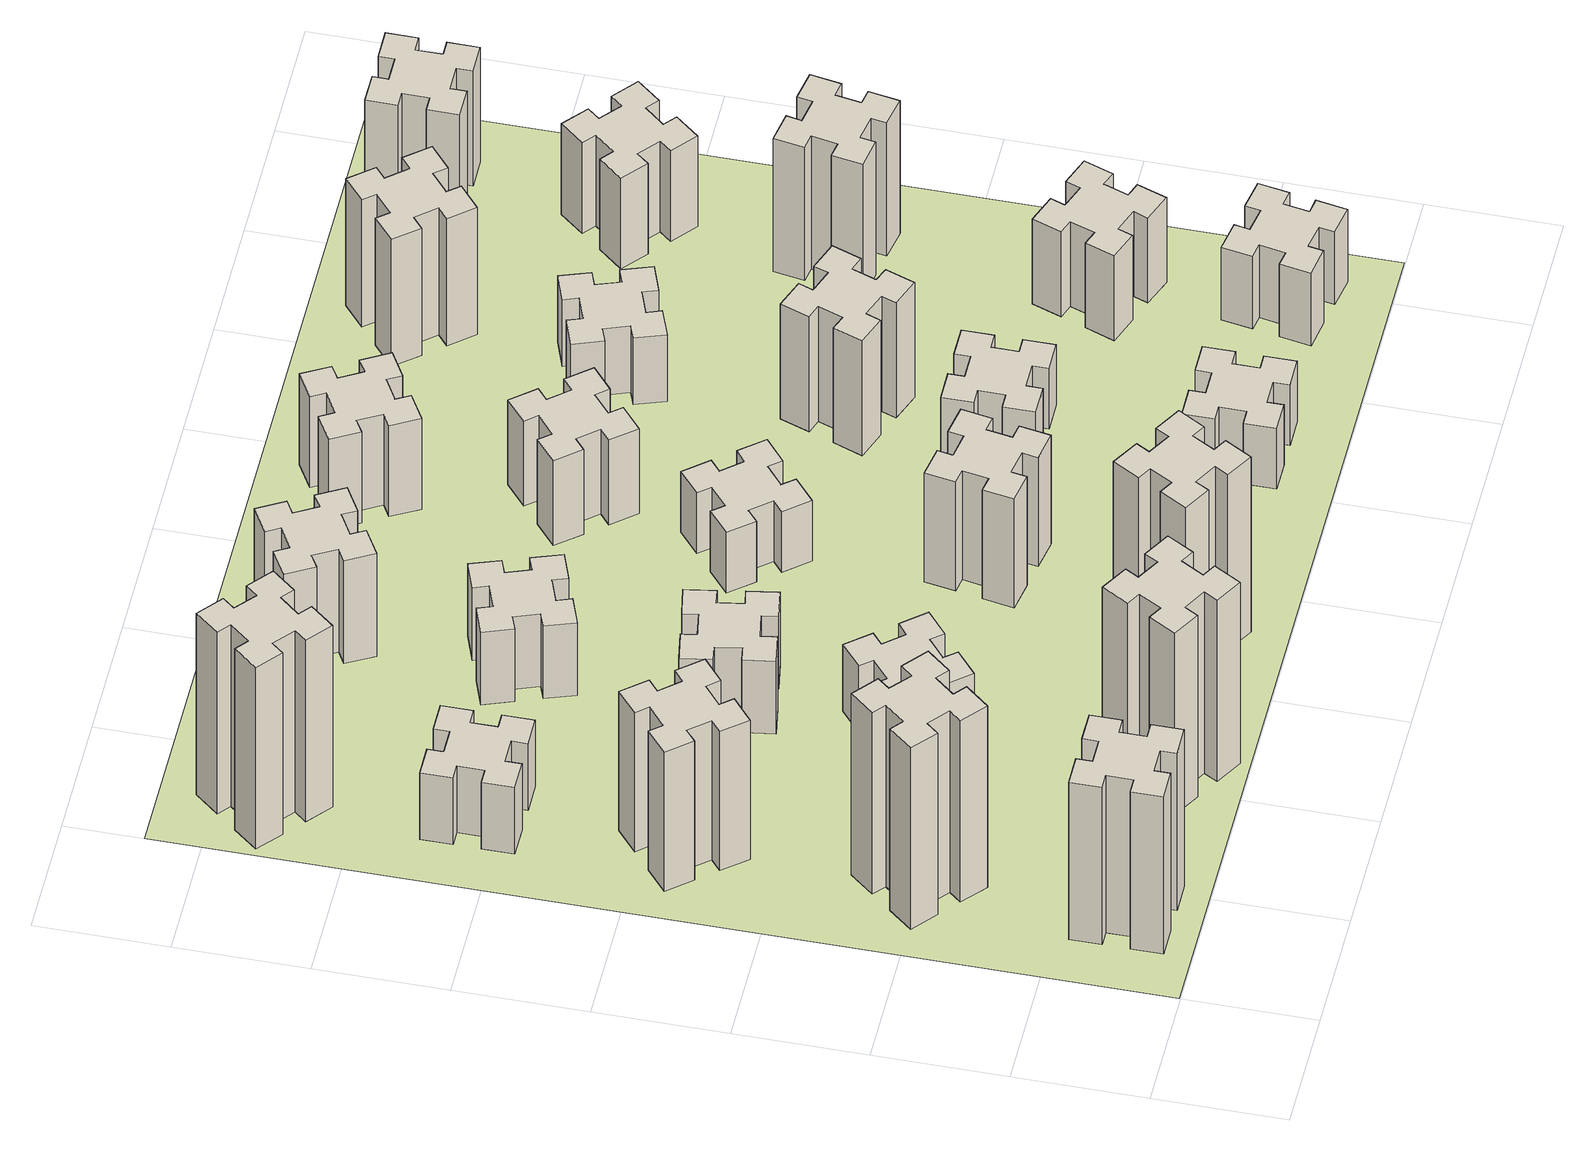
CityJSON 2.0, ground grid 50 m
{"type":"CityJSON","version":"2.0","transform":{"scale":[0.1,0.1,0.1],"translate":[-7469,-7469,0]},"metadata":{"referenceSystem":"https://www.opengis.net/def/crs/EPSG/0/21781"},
"CityObjects":{
"building1":{"type":"Building","attributes":{"class":"1000","function":"1000","usage":"1000","yearOfConstruction":2016,"roofType":"1000","measuredHeight":78,"storeysAboveGround":30,"storeysBelowGround":0},"geometry":[{"type":"Solid","lod":"1","boundaries":[[[[0,1,2,3,4,5,6,7,8,9,10,11,12,13,14,15,16,17,18,19]],[[17,16,20,21]],[[16,15,22,20]],[[15,14,23,22]],[[14,13,24,23]],[[13,12,25,24]],[[12,11,26,25]],[[11,10,27,26]],[[10,9,28,27]],[[9,8,29,28]],[[8,7,30,29]],[[7,6,31,30]],[[6,5,32,31]],[[5,4,33,32]],[[4,3,34,33]],[[3,2,35,34]],[[2,1,36,35]],[[1,0,37,36]],[[0,19,38,37]],[[19,18,39,38]],[[18,17,21,39]],[[24,25,26,27,28,29,30,31,32,33,34,35,36,37,38,39,21,20,22,23]]]]}]},
"building2":{"type":"Building","attributes":{"class":"1000","function":"1000","usage":"1000","yearOfConstruction":2016,"roofType":"1000","measuredHeight":90,"storeysAboveGround":30,"storeysBelowGround":0},"geometry":[{"type":"Solid","lod":"1","boundaries":[[[[40,41,42,43,44,45,46,47,48,49,50,51,52,53,54,55,56,57,58,59]],[[57,56,60,61]],[[56,55,62,60]],[[55,54,63,62]],[[54,53,64,63]],[[53,52,65,64]],[[52,51,66,65]],[[51,50,67,66]],[[50,49,68,67]],[[49,48,69,68]],[[48,47,70,69]],[[47,46,71,70]],[[46,45,72,71]],[[45,44,73,72]],[[44,43,74,73]],[[43,42,75,74]],[[42,41,76,75]],[[41,40,77,76]],[[40,59,78,77]],[[59,58,79,78]],[[58,57,61,79]],[[64,65,66,67,68,69,70,71,72,73,74,75,76,77,78,79,61,60,62,63]]]]}]},
"building3":{"type":"Building","attributes":{"class":"1000","function":"1000","usage":"1000","yearOfConstruction":2016,"roofType":"1000","measuredHeight":69,"storeysAboveGround":30,"storeysBelowGround":0},"geometry":[{"type":"Solid","lod":"1","boundaries":[[[[80,81,82,83,84,85,86,87,88,89,90,91,92,93,94,95,96,97,98,99]],[[97,96,100,101]],[[96,95,102,100]],[[95,94,103,102]],[[94,93,104,103]],[[93,92,105,104]],[[92,91,106,105]],[[91,90,107,106]],[[90,89,108,107]],[[89,88,109,108]],[[88,87,110,109]],[[87,86,111,110]],[[86,85,112,111]],[[85,84,113,112]],[[84,83,114,113]],[[83,82,115,114]],[[82,81,116,115]],[[81,80,117,116]],[[80,99,118,117]],[[99,98,119,118]],[[98,97,101,119]],[[104,105,106,107,108,109,110,111,112,113,114,115,116,117,118,119,101,100,102,103]]]]}]},
"building4":{"type":"Building","attributes":{"class":"1000","function":"1000","usage":"1000","yearOfConstruction":2016,"roofType":"1000","measuredHeight":33,"storeysAboveGround":30,"storeysBelowGround":0},"geometry":[{"type":"Solid","lod":"1","boundaries":[[[[120,121,122,123,124,125,126,127,128,129,130,131,132,133,134,135,136,137,138,139]],[[137,136,140,141]],[[136,135,142,140]],[[135,134,143,142]],[[134,133,144,143]],[[133,132,145,144]],[[132,131,146,145]],[[131,130,147,146]],[[130,129,148,147]],[[129,128,149,148]],[[128,127,150,149]],[[127,126,151,150]],[[126,125,152,151]],[[125,124,153,152]],[[124,123,154,153]],[[123,122,155,154]],[[122,121,156,155]],[[121,120,157,156]],[[120,139,158,157]],[[139,138,159,158]],[[138,137,141,159]],[[144,145,146,147,148,149,150,151,152,153,154,155,156,157,158,159,141,140,142,143]]]]}]},
"building5":{"type":"Building","attributes":{"class":"1000","function":"1000","usage":"1000","yearOfConstruction":2016,"roofType":"1000","measuredHeight":90,"storeysAboveGround":30,"storeysBelowGround":0},"geometry":[{"type":"Solid","lod":"1","boundaries":[[[[160,161,162,163,164,165,166,167,168,169,170,171,172,173,174,175,176,177,178,179]],[[177,176,180,181]],[[176,175,182,180]],[[175,174,183,182]],[[174,173,184,183]],[[173,172,185,184]],[[172,171,186,185]],[[171,170,187,186]],[[170,169,188,187]],[[169,168,189,188]],[[168,167,190,189]],[[167,166,191,190]],[[166,165,192,191]],[[165,164,193,192]],[[164,163,194,193]],[[163,162,195,194]],[[162,161,196,195]],[[161,160,197,196]],[[160,179,198,197]],[[179,178,199,198]],[[178,177,181,199]],[[184,185,186,187,188,189,190,191,192,193,194,195,196,197,198,199,181,180,182,183]]]]}]},
"building6":{"type":"Building","attributes":{"class":"1000","function":"1000","usage":"1000","yearOfConstruction":2016,"roofType":"1000","measuredHeight":90,"storeysAboveGround":30,"storeysBelowGround":0},"geometry":[{"type":"Solid","lod":"1","boundaries":[[[[200,201,202,203,204,205,206,207,208,209,210,211,212,213,214,215,216,217,218,219]],[[217,216,220,221]],[[216,215,222,220]],[[215,214,223,222]],[[214,213,224,223]],[[213,212,225,224]],[[212,211,226,225]],[[211,210,227,226]],[[210,209,228,227]],[[209,208,229,228]],[[208,207,230,229]],[[207,206,231,230]],[[206,205,232,231]],[[205,204,233,232]],[[204,203,234,233]],[[203,202,235,234]],[[202,201,236,235]],[[201,200,237,236]],[[200,219,238,237]],[[219,218,239,238]],[[218,217,221,239]],[[224,225,226,227,228,229,230,231,232,233,234,235,236,237,238,239,221,220,222,223]]]]}]},
"building7":{"type":"Building","attributes":{"class":"1000","function":"1000","usage":"1000","yearOfConstruction":2016,"roofType":"1000","measuredHeight":33,"storeysAboveGround":30,"storeysBelowGround":0},"geometry":[{"type":"Solid","lod":"1","boundaries":[[[[240,241,242,243,244,245,246,247,248,249,250,251,252,253,254,255,256,257,258,259]],[[257,256,260,261]],[[256,255,262,260]],[[255,254,263,262]],[[254,253,264,263]],[[253,252,265,264]],[[252,251,266,265]],[[251,250,267,266]],[[250,249,268,267]],[[249,248,269,268]],[[248,247,270,269]],[[247,246,271,270]],[[246,245,272,271]],[[245,244,273,272]],[[244,243,274,273]],[[243,242,275,274]],[[242,241,276,275]],[[241,240,277,276]],[[240,259,278,277]],[[259,258,279,278]],[[258,257,261,279]],[[264,265,266,267,268,269,270,271,272,273,274,275,276,277,278,279,261,260,262,263]]]]}]},
"building8":{"type":"Building","attributes":{"class":"1000","function":"1000","usage":"1000","yearOfConstruction":2016,"roofType":"1000","measuredHeight":36,"storeysAboveGround":30,"storeysBelowGround":0},"geometry":[{"type":"Solid","lod":"1","boundaries":[[[[280,281,282,283,284,285,286,287,288,289,290,291,292,293,294,295,296,297,298,299]],[[297,296,300,301]],[[296,295,302,300]],[[295,294,303,302]],[[294,293,304,303]],[[293,292,305,304]],[[292,291,306,305]],[[291,290,307,306]],[[290,289,308,307]],[[289,288,309,308]],[[288,287,310,309]],[[287,286,311,310]],[[286,285,312,311]],[[285,284,313,312]],[[284,283,314,313]],[[283,282,315,314]],[[282,281,316,315]],[[281,280,317,316]],[[280,299,318,317]],[[299,298,319,318]],[[298,297,301,319]],[[304,305,306,307,308,309,310,311,312,313,314,315,316,317,318,319,301,300,302,303]]]]}]},
"building9":{"type":"Building","attributes":{"class":"1000","function":"1000","usage":"1000","yearOfConstruction":2016,"roofType":"1000","measuredHeight":87,"storeysAboveGround":30,"storeysBelowGround":0},"geometry":[{"type":"Solid","lod":"1","boundaries":[[[[320,321,322,323,324,325,326,327,328,329,330,331,332,333,334,335,336,337,338,339]],[[337,336,340,341]],[[336,335,342,340]],[[335,334,343,342]],[[334,333,344,343]],[[333,332,345,344]],[[332,331,346,345]],[[331,330,347,346]],[[330,329,348,347]],[[329,328,349,348]],[[328,327,350,349]],[[327,326,351,350]],[[326,325,352,351]],[[325,324,353,352]],[[324,323,354,353]],[[323,322,355,354]],[[322,321,356,355]],[[321,320,357,356]],[[320,339,358,357]],[[339,338,359,358]],[[338,337,341,359]],[[344,345,346,347,348,349,350,351,352,353,354,355,356,357,358,359,341,340,342,343]]]]}]},
"building10":{"type":"Building","attributes":{"class":"1000","function":"1000","usage":"1000","yearOfConstruction":2016,"roofType":"1000","measuredHeight":36,"storeysAboveGround":30,"storeysBelowGround":0},"geometry":[{"type":"Solid","lod":"1","boundaries":[[[[360,361,362,363,364,365,366,367,368,369,370,371,372,373,374,375,376,377,378,379]],[[377,376,380,381]],[[376,375,382,380]],[[375,374,383,382]],[[374,373,384,383]],[[373,372,385,384]],[[372,371,386,385]],[[371,370,387,386]],[[370,369,388,387]],[[369,368,389,388]],[[368,367,390,389]],[[367,366,391,390]],[[366,365,392,391]],[[365,364,393,392]],[[364,363,394,393]],[[363,362,395,394]],[[362,361,396,395]],[[361,360,397,396]],[[360,379,398,397]],[[379,378,399,398]],[[378,377,381,399]],[[384,385,386,387,388,389,390,391,392,393,394,395,396,397,398,399,381,380,382,383]]]]}]},
"building11":{"type":"Building","attributes":{"class":"1000","function":"1000","usage":"1000","yearOfConstruction":2016,"roofType":"1000","measuredHeight":51,"storeysAboveGround":30,"storeysBelowGround":0},"geometry":[{"type":"Solid","lod":"1","boundaries":[[[[400,401,402,403,404,405,406,407,408,409,410,411,412,413,414,415,416,417,418,419]],[[417,416,420,421]],[[416,415,422,420]],[[415,414,423,422]],[[414,413,424,423]],[[413,412,425,424]],[[412,411,426,425]],[[411,410,427,426]],[[410,409,428,427]],[[409,408,429,428]],[[408,407,430,429]],[[407,406,431,430]],[[406,405,432,431]],[[405,404,433,432]],[[404,403,434,433]],[[403,402,435,434]],[[402,401,436,435]],[[401,400,437,436]],[[400,419,438,437]],[[419,418,439,438]],[[418,417,421,439]],[[424,425,426,427,428,429,430,431,432,433,434,435,436,437,438,439,421,420,422,423]]]]}]},
"building12":{"type":"Building","attributes":{"class":"1000","function":"1000","usage":"1000","yearOfConstruction":2016,"roofType":"1000","measuredHeight":54,"storeysAboveGround":30,"storeysBelowGround":0},"geometry":[{"type":"Solid","lod":"1","boundaries":[[[[440,441,442,443,444,445,446,447,448,449,450,451,452,453,454,455,456,457,458,459]],[[457,456,460,461]],[[456,455,462,460]],[[455,454,463,462]],[[454,453,464,463]],[[453,452,465,464]],[[452,451,466,465]],[[451,450,467,466]],[[450,449,468,467]],[[449,448,469,468]],[[448,447,470,469]],[[447,446,471,470]],[[446,445,472,471]],[[445,444,473,472]],[[444,443,474,473]],[[443,442,475,474]],[[442,441,476,475]],[[441,440,477,476]],[[440,459,478,477]],[[459,458,479,478]],[[458,457,461,479]],[[464,465,466,467,468,469,470,471,472,473,474,475,476,477,478,479,461,460,462,463]]]]}]},
"building13":{"type":"Building","attributes":{"class":"1000","function":"1000","usage":"1000","yearOfConstruction":2016,"roofType":"1000","measuredHeight":30,"storeysAboveGround":30,"storeysBelowGround":0},"geometry":[{"type":"Solid","lod":"1","boundaries":[[[[480,481,482,483,484,485,486,487,488,489,490,491,492,493,494,495,496,497,498,499]],[[497,496,500,501]],[[496,495,502,500]],[[495,494,503,502]],[[494,493,504,503]],[[493,492,505,504]],[[492,491,506,505]],[[491,490,507,506]],[[490,489,508,507]],[[489,488,509,508]],[[488,487,510,509]],[[487,486,511,510]],[[486,485,512,511]],[[485,484,513,512]],[[484,483,514,513]],[[483,482,515,514]],[[482,481,516,515]],[[481,480,517,516]],[[480,499,518,517]],[[499,498,519,518]],[[498,497,501,519]],[[504,505,506,507,508,509,510,511,512,513,514,515,516,517,518,519,501,500,502,503]]]]}]},
"building14":{"type":"Building","attributes":{"class":"1000","function":"1000","usage":"1000","yearOfConstruction":2016,"roofType":"1000","measuredHeight":42,"storeysAboveGround":30,"storeysBelowGround":0},"geometry":[{"type":"Solid","lod":"1","boundaries":[[[[520,521,522,523,524,525,526,527,528,529,530,531,532,533,534,535,536,537,538,539]],[[537,536,540,541]],[[536,535,542,540]],[[535,534,543,542]],[[534,533,544,543]],[[533,532,545,544]],[[532,531,546,545]],[[531,530,547,546]],[[530,529,548,547]],[[529,528,549,548]],[[528,527,550,549]],[[527,526,551,550]],[[526,525,552,551]],[[525,524,553,552]],[[524,523,554,553]],[[523,522,555,554]],[[522,521,556,555]],[[521,520,557,556]],[[520,539,558,557]],[[539,538,559,558]],[[538,537,541,559]],[[544,545,546,547,548,549,550,551,552,553,554,555,556,557,558,559,541,540,542,543]]]]}]},
"building15":{"type":"Building","attributes":{"class":"1000","function":"1000","usage":"1000","yearOfConstruction":2016,"roofType":"1000","measuredHeight":30,"storeysAboveGround":30,"storeysBelowGround":0},"geometry":[{"type":"Solid","lod":"1","boundaries":[[[[560,561,562,563,564,565,566,567,568,569,570,571,572,573,574,575,576,577,578,579]],[[577,576,580,581]],[[576,575,582,580]],[[575,574,583,582]],[[574,573,584,583]],[[573,572,585,584]],[[572,571,586,585]],[[571,570,587,586]],[[570,569,588,587]],[[569,568,589,588]],[[568,567,590,589]],[[567,566,591,590]],[[566,565,592,591]],[[565,564,593,592]],[[564,563,594,593]],[[563,562,595,594]],[[562,561,596,595]],[[561,560,597,596]],[[560,579,598,597]],[[579,578,599,598]],[[578,577,581,599]],[[584,585,586,587,588,589,590,591,592,593,594,595,596,597,598,599,581,580,582,583]]]]}]},
"building16":{"type":"Building","attributes":{"class":"1000","function":"1000","usage":"1000","yearOfConstruction":2016,"roofType":"1000","measuredHeight":45,"storeysAboveGround":30,"storeysBelowGround":0},"geometry":[{"type":"Solid","lod":"1","boundaries":[[[[600,601,602,603,604,605,606,607,608,609,610,611,612,613,614,615,616,617,618,619]],[[617,616,620,621]],[[616,615,622,620]],[[615,614,623,622]],[[614,613,624,623]],[[613,612,625,624]],[[612,611,626,625]],[[611,610,627,626]],[[610,609,628,627]],[[609,608,629,628]],[[608,607,630,629]],[[607,606,631,630]],[[606,605,632,631]],[[605,604,633,632]],[[604,603,634,633]],[[603,602,635,634]],[[602,601,636,635]],[[601,600,637,636]],[[600,619,638,637]],[[619,618,639,638]],[[618,617,621,639]],[[624,625,626,627,628,629,630,631,632,633,634,635,636,637,638,639,621,620,622,623]]]]}]},
"building17":{"type":"Building","attributes":{"class":"1000","function":"1000","usage":"1000","yearOfConstruction":2016,"roofType":"1000","measuredHeight":30,"storeysAboveGround":30,"storeysBelowGround":0},"geometry":[{"type":"Solid","lod":"1","boundaries":[[[[640,641,642,643,644,645,646,647,648,649,650,651,652,653,654,655,656,657,658,659]],[[657,656,660,661]],[[656,655,662,660]],[[655,654,663,662]],[[654,653,664,663]],[[653,652,665,664]],[[652,651,666,665]],[[651,650,667,666]],[[650,649,668,667]],[[649,648,669,668]],[[648,647,670,669]],[[647,646,671,670]],[[646,645,672,671]],[[645,644,673,672]],[[644,643,674,673]],[[643,642,675,674]],[[642,641,676,675]],[[641,640,677,676]],[[640,659,678,677]],[[659,658,679,678]],[[658,657,661,679]],[[664,665,666,667,668,669,670,671,672,673,674,675,676,677,678,679,661,660,662,663]]]]}]},
"building18":{"type":"Building","attributes":{"class":"1000","function":"1000","usage":"1000","yearOfConstruction":2016,"roofType":"1000","measuredHeight":57,"storeysAboveGround":30,"storeysBelowGround":0},"geometry":[{"type":"Solid","lod":"1","boundaries":[[[[680,681,682,683,684,685,686,687,688,689,690,691,692,693,694,695,696,697,698,699]],[[697,696,700,701]],[[696,695,702,700]],[[695,694,703,702]],[[694,693,704,703]],[[693,692,705,704]],[[692,691,706,705]],[[691,690,707,706]],[[690,689,708,707]],[[689,688,709,708]],[[688,687,710,709]],[[687,686,711,710]],[[686,685,712,711]],[[685,684,713,712]],[[684,683,714,713]],[[683,682,715,714]],[[682,681,716,715]],[[681,680,717,716]],[[680,699,718,717]],[[699,698,719,718]],[[698,697,701,719]],[[704,705,706,707,708,709,710,711,712,713,714,715,716,717,718,719,701,700,702,703]]]]}]},
"building19":{"type":"Building","attributes":{"class":"1000","function":"1000","usage":"1000","yearOfConstruction":2016,"roofType":"1000","measuredHeight":33,"storeysAboveGround":30,"storeysBelowGround":0},"geometry":[{"type":"Solid","lod":"1","boundaries":[[[[720,721,722,723,724,725,726,727,728,729,730,731,732,733,734,735,736,737,738,739]],[[737,736,740,741]],[[736,735,742,740]],[[735,734,743,742]],[[734,733,744,743]],[[733,732,745,744]],[[732,731,746,745]],[[731,730,747,746]],[[730,729,748,747]],[[729,728,749,748]],[[728,727,750,749]],[[727,726,751,750]],[[726,725,752,751]],[[725,724,753,752]],[[724,723,754,753]],[[723,722,755,754]],[[722,721,756,755]],[[721,720,757,756]],[[720,739,758,757]],[[739,738,759,758]],[[738,737,741,759]],[[744,745,746,747,748,749,750,751,752,753,754,755,756,757,758,759,741,740,742,743]]]]}]},
"building20":{"type":"Building","attributes":{"class":"1000","function":"1000","usage":"1000","yearOfConstruction":2016,"roofType":"1000","measuredHeight":36,"storeysAboveGround":30,"storeysBelowGround":0},"geometry":[{"type":"Solid","lod":"1","boundaries":[[[[760,761,762,763,764,765,766,767,768,769,770,771,772,773,774,775,776,777,778,779]],[[777,776,780,781]],[[776,775,782,780]],[[775,774,783,782]],[[774,773,784,783]],[[773,772,785,784]],[[772,771,786,785]],[[771,770,787,786]],[[770,769,788,787]],[[769,768,789,788]],[[768,767,790,789]],[[767,766,791,790]],[[766,765,792,791]],[[765,764,793,792]],[[764,763,794,793]],[[763,762,795,794]],[[762,761,796,795]],[[761,760,797,796]],[[760,779,798,797]],[[779,778,799,798]],[[778,777,781,799]],[[784,785,786,787,788,789,790,791,792,793,794,795,796,797,798,799,781,780,782,783]]]]}]},
"building21":{"type":"Building","attributes":{"class":"1000","function":"1000","usage":"1000","yearOfConstruction":2016,"roofType":"1000","measuredHeight":42,"storeysAboveGround":30,"storeysBelowGround":0},"geometry":[{"type":"Solid","lod":"1","boundaries":[[[[800,801,802,803,804,805,806,807,808,809,810,811,812,813,814,815,816,817,818,819]],[[817,816,820,821]],[[816,815,822,820]],[[815,814,823,822]],[[814,813,824,823]],[[813,812,825,824]],[[812,811,826,825]],[[811,810,827,826]],[[810,809,828,827]],[[809,808,829,828]],[[808,807,830,829]],[[807,806,831,830]],[[806,805,832,831]],[[805,804,833,832]],[[804,803,834,833]],[[803,802,835,834]],[[802,801,836,835]],[[801,800,837,836]],[[800,819,838,837]],[[819,818,839,838]],[[818,817,821,839]],[[824,825,826,827,828,829,830,831,832,833,834,835,836,837,838,839,821,820,822,823]]]]}]},
"building22":{"type":"Building","attributes":{"class":"1000","function":"1000","usage":"1000","yearOfConstruction":2016,"roofType":"1000","measuredHeight":63,"storeysAboveGround":30,"storeysBelowGround":0},"geometry":[{"type":"Solid","lod":"1","boundaries":[[[[840,841,842,843,844,845,846,847,848,849,850,851,852,853,854,855,856,857,858,859]],[[857,856,860,861]],[[856,855,862,860]],[[855,854,863,862]],[[854,853,864,863]],[[853,852,865,864]],[[852,851,866,865]],[[851,850,867,866]],[[850,849,868,867]],[[849,848,869,868]],[[848,847,870,869]],[[847,846,871,870]],[[846,845,872,871]],[[845,844,873,872]],[[844,843,874,873]],[[843,842,875,874]],[[842,841,876,875]],[[841,840,877,876]],[[840,859,878,877]],[[859,858,879,878]],[[858,857,861,879]],[[864,865,866,867,868,869,870,871,872,873,874,875,876,877,878,879,861,860,862,863]]]]}]},
"building23":{"type":"Building","attributes":{"class":"1000","function":"1000","usage":"1000","yearOfConstruction":2016,"roofType":"1000","measuredHeight":66,"storeysAboveGround":30,"storeysBelowGround":0},"geometry":[{"type":"Solid","lod":"1","boundaries":[[[[880,881,882,883,884,885,886,887,888,889,890,891,892,893,894,895,896,897,898,899]],[[897,896,900,901]],[[896,895,902,900]],[[895,894,903,902]],[[894,893,904,903]],[[893,892,905,904]],[[892,891,906,905]],[[891,890,907,906]],[[890,889,908,907]],[[889,888,909,908]],[[888,887,910,909]],[[887,886,911,910]],[[886,885,912,911]],[[885,884,913,912]],[[884,883,914,913]],[[883,882,915,914]],[[882,881,916,915]],[[881,880,917,916]],[[880,899,918,917]],[[899,898,919,918]],[[898,897,901,919]],[[904,905,906,907,908,909,910,911,912,913,914,915,916,917,918,919,901,900,902,903]]]]}]},
"building24":{"type":"Building","attributes":{"class":"1000","function":"1000","usage":"1000","yearOfConstruction":2016,"roofType":"1000","measuredHeight":45,"storeysAboveGround":30,"storeysBelowGround":0},"geometry":[{"type":"Solid","lod":"1","boundaries":[[[[920,921,922,923,924,925,926,927,928,929,930,931,932,933,934,935,936,937,938,939]],[[937,936,940,941]],[[936,935,942,940]],[[935,934,943,942]],[[934,933,944,943]],[[933,932,945,944]],[[932,931,946,945]],[[931,930,947,946]],[[930,929,948,947]],[[929,928,949,948]],[[928,927,950,949]],[[927,926,951,950]],[[926,925,952,951]],[[925,924,953,952]],[[924,923,954,953]],[[923,922,955,954]],[[922,921,956,955]],[[921,920,957,956]],[[920,939,958,957]],[[939,938,959,958]],[[938,937,941,959]],[[944,945,946,947,948,949,950,951,952,953,954,955,956,957,958,959,941,940,942,943]]]]}]},
"building25":{"type":"Building","attributes":{"class":"1000","function":"1000","usage":"1000","yearOfConstruction":2016,"roofType":"1000","measuredHeight":57,"storeysAboveGround":30,"storeysBelowGround":0},"geometry":[{"type":"Solid","lod":"1","boundaries":[[[[960,961,962,963,964,965,966,967,968,969,970,971,972,973,974,975,976,977,978,979]],[[977,976,980,981]],[[976,975,982,980]],[[975,974,983,982]],[[974,973,984,983]],[[973,972,985,984]],[[972,971,986,985]],[[971,970,987,986]],[[970,969,988,987]],[[969,968,989,988]],[[968,967,990,989]],[[967,966,991,990]],[[966,965,992,991]],[[965,964,993,992]],[[964,963,994,993]],[[963,962,995,994]],[[962,961,996,995]],[[961,960,997,996]],[[960,979,998,997]],[[979,978,999,998]],[[978,977,981,999]],[[984,985,986,987,988,989,990,991,992,993,994,995,996,997,998,999,981,980,982,983]]]]}]},
"landuse1":{"type":"LandUse","attributes":{"name":"plot1","function":"1010"},"geometry":[{"type":"MultiSurface","lod":"1","boundaries":[[[1000,1001,1002,1003]]]}]}
},
"vertices":[
[265,325,0],[265,225,0],[205,225,0],[205,105,0],[325,105,0],[325,165,0],[425,165,0],[425,105,0],[545,105,0],[545,225,0],[485,225,0],[485,325,0],[545,325,0],[545,445,0],[425,445,0],[425,385,0],[325,385,0],[325,445,0],[205,445,0],[205,325,0],[325,385,780],[325,445,780],[425,385,780],[425,445,780],[545,445,780],[545,325,780],[485,325,780],[485,225,780],[545,225,780],[545,105,780],[425,105,780],[425,165,780],[325,165,780],[325,105,780],[205,105,780],[205,225,780],[265,225,780],[265,325,780],[205,325,780],[205,445,780],
[484,1067,0],[408,1132,0],[446,1178,0],[354,1255,0],[277,1163,0],[323,1124,0],[259,1048,0],[213,1086,0],[136,994,0],[228,917,0],[266,963,0],[343,899,0],[304,853,0],[396,776,0],[473,868,0],[427,906,0],[492,983,0],[538,944,0],[615,1036,0],[523,1113,0],[492,983,900],[538,944,900],[427,906,900],[473,868,900],[396,776,900],[304,853,900],[343,899,900],[266,963,900],[228,917,900],[136,994,900],[213,1086,900],[259,1048,900],[323,1124,900],[277,1163,900],[354,1255,900],[446,1178,900],[408,1132,900],[484,1067,900],[523,1113,900],[615,1036,900],
[492,1888,0],[427,1964,0],[473,2003,0],[396,2095,0],[304,2018,0],[343,1972,0],[266,1907,0],[228,1953,0],[136,1876,0],[213,1784,0],[259,1823,0],[323,1746,0],[277,1708,0],[354,1616,0],[446,1693,0],[408,1739,0],[484,1803,0],[523,1757,0],[615,1834,0],[538,1926,0],[484,1803,690],[523,1757,690],[408,1739,690],[446,1693,690],[354,1616,690],[277,1708,690],[323,1746,690],[259,1823,690],[213,1784,690],[136,1876,690],[228,1953,690],[266,1907,690],[343,1972,690],[304,2018,690],[396,2095,690],[473,2003,690],[427,1964,690],[492,1888,690],[538,1926,690],[615,1834,690],
[485,2545,0],[485,2645,0],[545,2645,0],[545,2765,0],[425,2765,0],[425,2705,0],[325,2705,0],[325,2765,0],[205,2765,0],[205,2645,0],[265,2645,0],[265,2545,0],[205,2545,0],[205,2425,0],[325,2425,0],[325,2485,0],[425,2485,0],[425,2425,0],[545,2425,0],[545,2545,0],[425,2485,330],[425,2425,330],[325,2485,330],[325,2425,330],[205,2425,330],[205,2545,330],[265,2545,330],[265,2645,330],[205,2645,330],[205,2765,330],[325,2765,330],[325,2705,330],[425,2705,330],[425,2765,330],[545,2765,330],[545,2645,330],[485,2645,330],[485,2545,330],[545,2545,330],[545,2425,330],
[1214,346,0],[1127,396,0],[1157,448,0],[1053,508,0],[993,404,0],[1045,374,0],[995,287,0],[943,317,0],[883,213,0],[987,153,0],[1017,205,0],[1104,155,0],[1074,103,0],[1178,43,0],[1238,147,0],[1186,177,0],[1236,264,0],[1288,234,0],[1348,338,0],[1244,398,0],[1236,264,900],[1288,234,900],[1186,177,900],[1238,147,900],[1178,43,900],[1074,103,900],[1104,155,900],[1017,205,900],[987,153,900],[883,213,900],[943,317,900],[995,287,900],[1045,374,900],[993,404,900],[1053,508,900],[1157,448,900],[1127,396,900],[1214,346,900],[1244,398,900],[1348,338,900],
[384,3387,0],[308,3452,0],[346,3498,0],[254,3575,0],[177,3483,0],[223,3444,0],[159,3368,0],[113,3406,0],[36,3314,0],[128,3237,0],[166,3283,0],[243,3219,0],[204,3173,0],[296,3096,0],[373,3188,0],[327,3226,0],[392,3303,0],[438,3264,0],[515,3356,0],[423,3433,0],[392,3303,900],[438,3264,900],[327,3226,900],[373,3188,900],[296,3096,900],[204,3173,900],[243,3219,900],[166,3283,900],[128,3237,900],[36,3314,900],[113,3406,900],[159,3368,900],[223,3444,900],[177,3483,900],[254,3575,900],[346,3498,900],[308,3452,900],[384,3387,900],[423,3433,900],[515,3356,900],
[1083,1332,0],[1006,1267,0],[968,1313,0],[876,1236,0],[953,1144,0],[999,1183,0],[1063,1106,0],[1017,1068,0],[1094,976,0],[1186,1053,0],[1148,1099,0],[1224,1163,0],[1263,1117,0],[1355,1194,0],[1278,1286,0],[1232,1248,0],[1167,1324,0],[1213,1363,0],[1136,1455,0],[1044,1378,0],[1167,1324,330],[1213,1363,330],[1232,1248,330],[1278,1286,330],[1355,1194,330],[1263,1117,330],[1224,1163,330],[1148,1099,330],[1186,1053,330],[1094,976,330],[1017,1068,330],[1063,1106,330],[999,1183,330],[953,1144,330],[876,1236,330],[968,1313,330],[1006,1267,330],[1083,1332,330],[1044,1378,330],[1136,1455,330],
[1145,1972,0],[1047,1955,0],[1037,2014,0],[918,1993,0],[939,1875,0],[998,1885,0],[1016,1787,0],[957,1777,0],[977,1658,0],[1096,1679,0],[1085,1738,0],[1184,1756,0],[1194,1697,0],[1312,1717,0],[1291,1836,0],[1232,1825,0],[1215,1924,0],[1274,1934,0],[1253,2052,0],[1135,2031,0],[1215,1924,360],[1274,1934,360],[1232,1825,360],[1291,1836,360],[1312,1717,360],[1194,1697,360],[1184,1756,360],[1085,1738,360],[1096,1679,360],[977,1658,360],[957,1777,360],[1016,1787,360],[998,1885,360],[939,1875,360],[918,1993,360],[1037,2014,360],[1047,1955,360],[1145,1972,360],[1135,2031,360],[1253,2052,360],
[1657,305,0],[1744,255,0],[1714,203,0],[1818,143,0],[1878,247,0],[1826,277,0],[1876,364,0],[1928,334,0],[1988,438,0],[1884,498,0],[1854,446,0],[1767,496,0],[1797,548,0],[1693,608,0],[1633,504,0],[1685,474,0],[1635,387,0],[1583,417,0],[1523,313,0],[1627,253,0],[1635,387,870],[1583,417,870],[1685,474,870],[1633,504,870],[1693,608,870],[1797,548,870],[1767,496,870],[1854,446,870],[1884,498,870],[1988,438,870],[1928,334,870],[1876,364,870],[1826,277,870],[1878,247,870],[1818,143,870],[1714,203,870],[1744,255,870],[1657,305,870],[1627,253,870],[1523,313,870],
[1106,2475,0],[1200,2509,0],[1220,2453,0],[1333,2494,0],[1292,2607,0],[1236,2586,0],[1202,2680,0],[1258,2700,0],[1217,2813,0],[1104,2772,0],[1125,2716,0],[1031,2682,0],[1010,2738,0],[897,2697,0],[939,2584,0],[995,2605,0],[1029,2511,0],[973,2490,0],[1014,2377,0],[1127,2419,0],[1029,2511,360],[973,2490,360],[995,2605,360],[939,2584,360],[897,2697,360],[1010,2738,360],[1031,2682,360],[1125,2716,360],[1104,2772,360],[1217,2813,360],[1258,2700,360],[1202,2680,360],[1236,2586,360],[1292,2607,360],[1333,2494,360],[1220,2453,360],[1200,2509,360],[1106,2475,360],[1127,2419,360],[1014,2377,360],
[995,3324,0],[1045,3237,0],[993,3207,0],[1053,3103,0],[1157,3163,0],[1127,3215,0],[1214,3265,0],[1244,3213,0],[1348,3273,0],[1288,3377,0],[1236,3347,0],[1186,3434,0],[1238,3464,0],[1178,3568,0],[1074,3508,0],[1104,3456,0],[1017,3406,0],[987,3458,0],[883,3398,0],[943,3294,0],[1017,3406,510],[987,3458,510],[1104,3456,510],[1074,3508,510],[1178,3568,510],[1238,3464,510],[1186,3434,510],[1236,3347,510],[1288,3377,510],[1348,3273,510],[1244,3213,510],[1214,3265,510],[1127,3215,510],[1157,3163,510],[1053,3103,510],[993,3207,510],[1045,3237,510],[995,3324,510],[943,3294,510],[883,3398,510],
[2055,1047,0],[2072,1145,0],[2131,1135,0],[2152,1253,0],[2034,1274,0],[2024,1215,0],[1925,1232,0],[1936,1291,0],[1817,1312,0],[1797,1194,0],[1856,1184,0],[1838,1085,0],[1779,1096,0],[1758,977,0],[1877,957,0],[1887,1016,0],[1985,998,0],[1975,939,0],[2093,918,0],[2114,1037,0],[1985,998,540],[1975,939,540],[1887,1016,540],[1877,957,540],[1758,977,540],[1779,1096,540],[1838,1085,540],[1856,1184,540],[1797,1194,540],[1817,1312,540],[1936,1291,540],[1925,1232,540],[2024,1215,540],[2034,1274,540],[2152,1253,540],[2131,1135,540],[2072,1145,540],[2055,1047,540],[2114,1037,540],[2093,918,540],
[1972,1988,0],[1907,2064,0],[1953,2103,0],[1876,2195,0],[1784,2118,0],[1823,2072,0],[1746,2007,0],[1708,2053,0],[1616,1976,0],[1693,1884,0],[1739,1923,0],[1803,1846,0],[1757,1808,0],[1834,1716,0],[1926,1793,0],[1888,1839,0],[1964,1903,0],[2003,1857,0],[2095,1934,0],[2018,2026,0],[1964,1903,300],[2003,1857,300],[1888,1839,300],[1926,1793,300],[1834,1716,300],[1757,1808,300],[1803,1846,300],[1739,1923,300],[1693,1884,300],[1616,1976,300],[1708,2053,300],[1746,2007,300],[1823,2072,300],[1784,2118,300],[1876,2195,300],[1953,2103,300],[1907,2064,300],[1972,1988,300],[2018,2026,300],[2095,1934,300],
[1839,2563,0],[1903,2486,0],[1857,2448,0],[1934,2356,0],[2026,2433,0],[1988,2479,0],[2064,2543,0],[2103,2497,0],[2195,2574,0],[2118,2666,0],[2072,2628,0],[2007,2704,0],[2053,2743,0],[1976,2835,0],[1884,2758,0],[1923,2712,0],[1846,2647,0],[1808,2693,0],[1716,2616,0],[1793,2524,0],[1846,2647,420],[1808,2693,420],[1923,2712,420],[1884,2758,420],[1976,2835,420],[2053,2743,420],[2007,2704,420],[2072,2628,420],[2118,2666,420],[2195,2574,420],[2103,2497,420],[2064,2543,420],[1988,2479,420],[2026,2433,420],[1934,2356,420],[1857,2448,420],[1903,2486,420],[1839,2563,420],[1793,2524,420],[1716,2616,420],
[2745,485,0],[2645,485,0],[2645,545,0],[2525,545,0],[2525,425,0],[2585,425,0],[2585,325,0],[2525,325,0],[2525,205,0],[2645,205,0],[2645,265,0],[2745,265,0],[2745,205,0],[2865,205,0],[2865,325,0],[2805,325,0],[2805,425,0],[2865,425,0],[2865,545,0],[2745,545,0],[2805,425,300],[2865,425,300],[2805,325,300],[2865,325,300],[2865,205,300],[2745,205,300],[2745,265,300],[2645,265,300],[2645,205,300],[2525,205,300],[2525,325,300],[2585,325,300],[2585,425,300],[2525,425,300],[2525,545,300],[2645,545,300],[2645,485,300],[2745,485,300],[2745,545,300],[2865,545,300],
[1844,3456,0],[1757,3406,0],[1727,3458,0],[1623,3398,0],[1683,3294,0],[1735,3324,0],[1785,3237,0],[1733,3207,0],[1793,3103,0],[1897,3163,0],[1867,3215,0],[1954,3265,0],[1984,3213,0],[2088,3273,0],[2028,3377,0],[1976,3347,0],[1926,3434,0],[1978,3464,0],[1918,3568,0],[1814,3508,0],[1926,3434,450],[1978,3464,450],[1976,3347,450],[2028,3377,450],[2088,3273,450],[1984,3213,450],[1954,3265,450],[1867,3215,450],[1897,3163,450],[1793,3103,450],[1733,3207,450],[1785,3237,450],[1735,3324,450],[1683,3294,450],[1623,3398,450],[1727,3458,450],[1757,3406,450],[1844,3456,450],[1814,3508,450],[1918,3568,450],
[2645,1325,0],[2545,1325,0],[2545,1385,0],[2425,1385,0],[2425,1265,0],[2485,1265,0],[2485,1165,0],[2425,1165,0],[2425,1045,0],[2545,1045,0],[2545,1105,0],[2645,1105,0],[2645,1045,0],[2765,1045,0],[2765,1165,0],[2705,1165,0],[2705,1265,0],[2765,1265,0],[2765,1385,0],[2645,1385,0],[2705,1265,300],[2765,1265,300],[2705,1165,300],[2765,1165,300],[2765,1045,300],[2645,1045,300],[2645,1105,300],[2545,1105,300],[2545,1045,300],[2425,1045,300],[2425,1165,300],[2485,1165,300],[2485,1265,300],[2425,1265,300],[2425,1385,300],[2545,1385,300],[2545,1325,300],[2645,1325,300],[2645,1385,300],[2765,1385,300],
[2682,1671,0],[2716,1765,0],[2772,1744,0],[2813,1857,0],[2700,1898,0],[2680,1842,0],[2586,1876,0],[2607,1932,0],[2494,1973,0],[2453,1860,0],[2509,1840,0],[2475,1746,0],[2419,1767,0],[2377,1654,0],[2490,1613,0],[2511,1669,0],[2605,1635,0],[2584,1579,0],[2697,1537,0],[2738,1650,0],[2605,1635,570],[2584,1579,570],[2511,1669,570],[2490,1613,570],[2377,1654,570],[2419,1767,570],[2475,1746,570],[2509,1840,570],[2453,1860,570],[2494,1973,570],[2607,1932,570],[2586,1876,570],[2680,1842,570],[2700,1898,570],[2813,1857,570],[2772,1744,570],[2716,1765,570],[2682,1671,570],[2738,1650,570],[2697,1537,570],
[2586,2475,0],[2680,2509,0],[2700,2453,0],[2813,2494,0],[2772,2607,0],[2716,2586,0],[2682,2680,0],[2738,2700,0],[2697,2813,0],[2584,2772,0],[2605,2716,0],[2511,2682,0],[2490,2738,0],[2377,2697,0],[2419,2584,0],[2475,2605,0],[2509,2511,0],[2453,2490,0],[2494,2377,0],[2607,2419,0],[2509,2511,330],[2453,2490,330],[2475,2605,330],[2419,2584,330],[2377,2697,330],[2490,2738,330],[2511,2682,330],[2605,2716,330],[2584,2772,330],[2697,2813,330],[2738,2700,330],[2682,2680,330],[2716,2586,330],[2772,2607,330],[2813,2494,330],[2700,2453,330],[2680,2509,330],[2586,2475,330],[2607,2419,330],[2494,2377,330],
[3504,475,0],[3405,492,0],[3416,551,0],[3297,572,0],[3277,454,0],[3336,444,0],[3318,345,0],[3259,356,0],[3238,237,0],[3357,217,0],[3367,276,0],[3465,258,0],[3455,199,0],[3573,178,0],[3594,297,0],[3535,307,0],[3552,405,0],[3611,395,0],[3632,513,0],[3514,534,0],[3552,405,360],[3611,395,360],[3535,307,360],[3594,297,360],[3573,178,360],[3455,199,360],[3465,258,360],[3367,276,360],[3357,217,360],[3238,237,360],[3259,356,360],[3318,345,360],[3336,444,360],[3277,454,360],[3297,572,360],[3416,551,360],[3405,492,360],[3504,475,360],[3514,534,360],[3632,513,360],
[3251,929,0],[3345,895,0],[3324,839,0],[3437,797,0],[3478,910,0],[3422,931,0],[3456,1025,0],[3512,1004,0],[3553,1117,0],[3440,1158,0],[3420,1102,0],[3326,1136,0],[3347,1192,0],[3234,1233,0],[3193,1120,0],[3249,1100,0],[3215,1006,0],[3159,1027,0],[3117,914,0],[3230,873,0],[3215,1006,420],[3159,1027,420],[3249,1100,420],[3193,1120,420],[3234,1233,420],[3347,1192,420],[3326,1136,420],[3420,1102,420],[3440,1158,420],[3553,1117,420],[3512,1004,420],[3456,1025,420],[3422,931,420],[3478,910,420],[3437,797,420],[3324,839,420],[3345,895,420],[3251,929,420],[3230,873,420],[3117,914,420],
[2812,3368,0],[2747,3444,0],[2793,3483,0],[2716,3575,0],[2624,3498,0],[2663,3452,0],[2586,3387,0],[2548,3433,0],[2456,3356,0],[2533,3264,0],[2579,3303,0],[2643,3226,0],[2597,3188,0],[2674,3096,0],[2766,3173,0],[2728,3219,0],[2804,3283,0],[2843,3237,0],[2935,3314,0],[2858,3406,0],[2804,3283,630],[2843,3237,630],[2728,3219,630],[2766,3173,630],[2674,3096,630],[2597,3188,630],[2643,3226,630],[2579,3303,630],[2533,3264,630],[2456,3356,630],[2548,3433,630],[2586,3387,630],[2663,3452,630],[2624,3498,630],[2716,3575,630],[2793,3483,630],[2747,3444,630],[2812,3368,630],[2858,3406,630],[2935,3314,630],
[3267,1856,0],[3365,1838,0],[3355,1779,0],[3473,1758,0],[3494,1877,0],[3435,1887,0],[3452,1985,0],[3511,1975,0],[3532,2093,0],[3414,2114,0],[3404,2055,0],[3305,2072,0],[3316,2131,0],[3197,2152,0],[3177,2034,0],[3236,2024,0],[3218,1925,0],[3159,1936,0],[3138,1817,0],[3257,1797,0],[3218,1925,660],[3159,1936,660],[3236,2024,660],[3177,2034,660],[3197,2152,660],[3316,2131,660],[3305,2072,660],[3404,2055,660],[3414,2114,660],[3532,2093,660],[3511,1975,660],[3452,1985,660],[3435,1887,660],[3494,1877,660],[3473,1758,660],[3355,1779,660],[3365,1838,660],[3267,1856,660],[3257,1797,660],[3138,1817,660],
[3444,2747,0],[3368,2812,0],[3406,2858,0],[3314,2935,0],[3237,2843,0],[3283,2804,0],[3219,2728,0],[3173,2766,0],[3096,2674,0],[3188,2597,0],[3226,2643,0],[3303,2579,0],[3264,2533,0],[3356,2456,0],[3433,2548,0],[3387,2586,0],[3452,2663,0],[3498,2624,0],[3575,2716,0],[3483,2793,0],[3452,2663,450],[3498,2624,450],[3387,2586,450],[3433,2548,450],[3356,2456,450],[3264,2533,450],[3303,2579,450],[3226,2643,450],[3188,2597,450],[3096,2674,450],[3173,2766,450],[3219,2728,450],[3283,2804,450],[3237,2843,450],[3314,2935,450],[3406,2858,450],[3368,2812,450],[3444,2747,450],[3483,2793,450],[3575,2716,450],
[3285,3325,0],[3385,3325,0],[3385,3265,0],[3505,3265,0],[3505,3385,0],[3445,3385,0],[3445,3485,0],[3505,3485,0],[3505,3605,0],[3385,3605,0],[3385,3545,0],[3285,3545,0],[3285,3605,0],[3165,3605,0],[3165,3485,0],[3225,3485,0],[3225,3385,0],[3165,3385,0],[3165,3265,0],[3285,3265,0],[3225,3385,570],[3165,3385,570],[3225,3485,570],[3165,3485,570],[3165,3605,570],[3285,3605,570],[3285,3545,570],[3385,3545,570],[3385,3605,570],[3505,3605,570],[3505,3485,570],[3445,3485,570],[3445,3385,570],[3505,3385,570],[3505,3265,570],[3385,3265,570],[3385,3325,570],[3285,3325,570],[3285,3265,570],[3165,3265,570],
[5,3705,0],[3705,3705,0],[3705,5,0],[5,5,0]
]}
